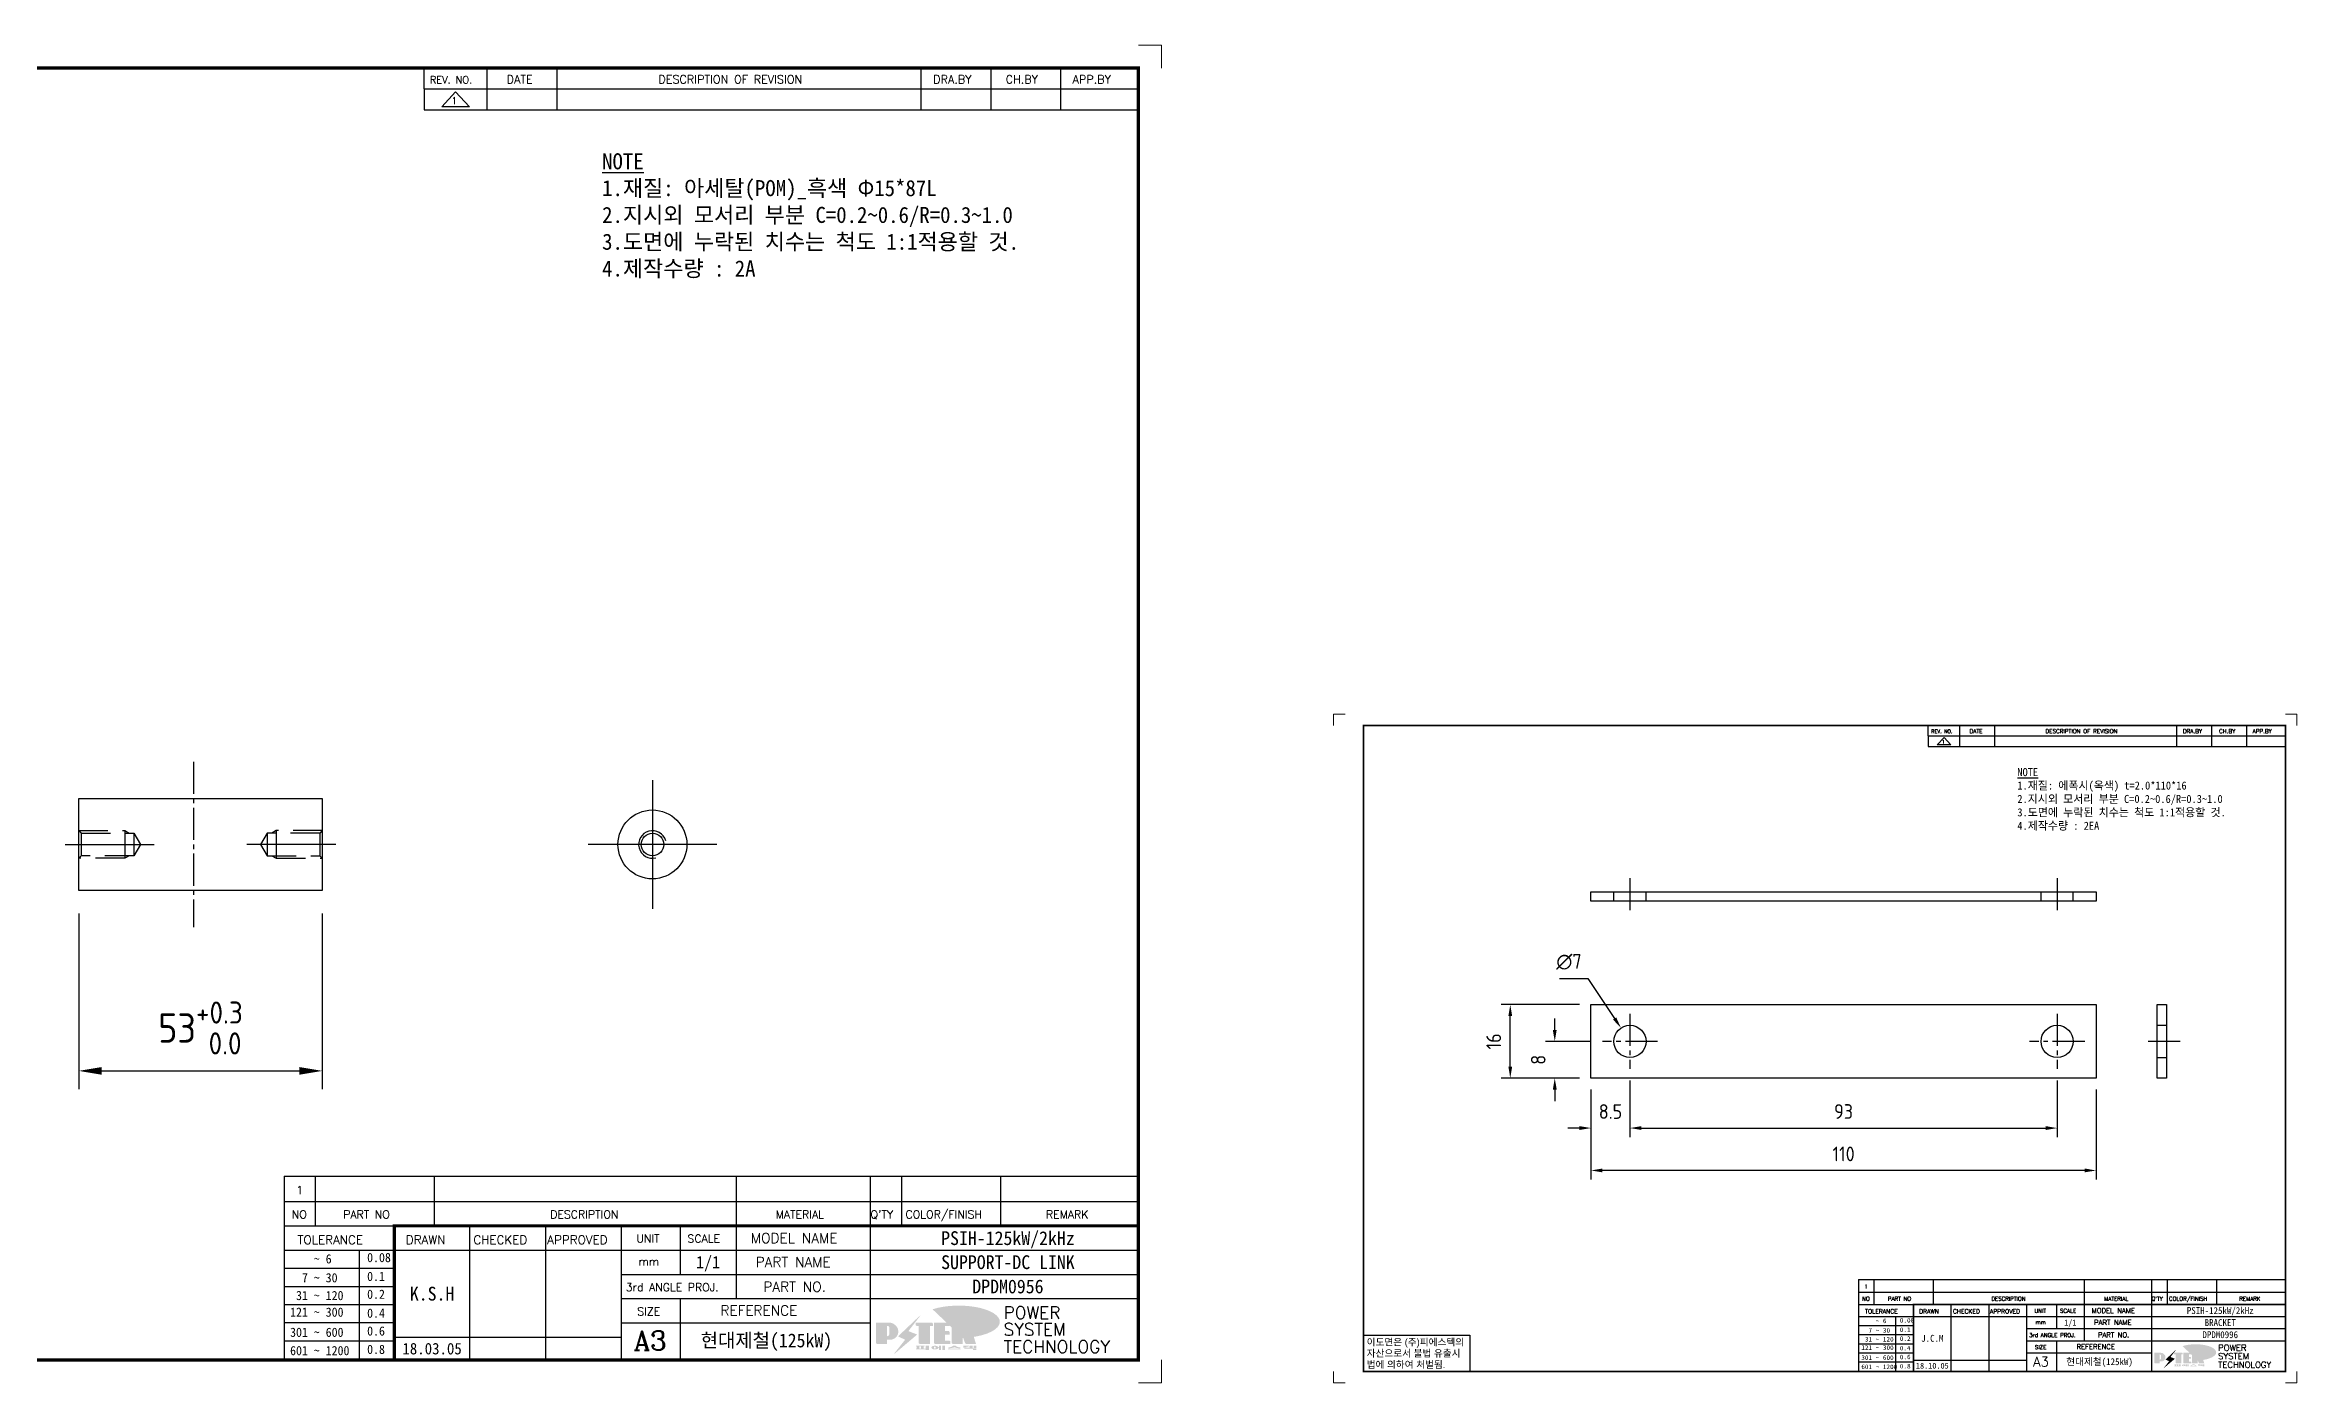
# Model space of a CAD drawing. Header units: millimetres. Extents: x 352 to 10586, y 0 to 3040.
# Drawn here: x 6634.4 to 7124.7, y 2120.7 to 2412 of the extents above; entities that cross this region are included whole.
import ezdxf
from ezdxf.enums import TextEntityAlignment as Align

# ---------------------------------------------------------------- set-up
doc = ezdxf.new("R2010")
doc.units = ezdxf.units.MM
for name, pattern in [('CENTER', [50.8, 31.75, -6.35, 6.35, -6.35]), ('CENTER1', [10, 7, -1, 1, -1]), ('HIDDEN', [9.525, 6.35, -3.175]), ('HIDDEN2', [4.7625, 3.175, -1.5875])]:
    doc.linetypes.add(name, pattern=pattern)
for name, color, linetype in [('CENTER', 1, 'CENTER'), ('FORMAT-1', 7, 'Continuous'), ('HIDDEN', 2, 'HIDDEN'), ('line', 3, 'Continuous'), ('THIN', 3, 'Continuous')]:
    doc.layers.add(name, color=color, linetype=linetype)
doc.styles.add('h1', font='')
doc.styles.add('HAN', font='')
doc.styles.add('RC', font='ROMANC.SHX')
doc.styles.add('ROMANT', font='romant')
doc.styles.add('RT', font='ROMANT.SHX', dxfattribs={"oblique": 15})
doc.styles.get("Standard").update_dxf_attribs({"font": 'ISOCP.SHX', "bigfont": 'WHGTXT.SHX'})
doc.styles.get('h1').set_extended_font_data('New Gulim')
doc.styles.get('HAN').set_extended_font_data('GulimChe')
doc.dimstyles.new('PS-1', dxfattribs={"dimtxt": 3.2, "dimasz": 2.5, "dimexe": 2, "dimexo": 2.5, "dimgap": 2, "dimtad": 1, "dimtoh": 1, "dimrnd": 0.05, "dimzin": 12, "dimdsep": 46, "dimtxsty": 'Standard', "dimcen": 0, "dimclrt": 2, "dimazin": 3, "dimtfac": 1, "dimtofl": 0, "dimtmove": 0, "dimatfit": 3, "dimfxl": 0, "dimtolj": 1, "dimtzin": 0, "dimarcsym": 0})
doc.dimstyles.new('PS-2', dxfattribs={"dimscale": 2, "dimtxt": 3.2, "dimasz": 2.5, "dimexe": 2, "dimexo": 2.5, "dimgap": 2, "dimtad": 1, "dimtoh": 1, "dimrnd": 0.05, "dimzin": 12, "dimdsep": 46, "dimtxsty": 'Standard', "dimcen": 0, "dimclrt": 2, "dimazin": 3, "dimtfac": 1, "dimtofl": 0, "dimtmove": 0, "dimatfit": 3, "dimfxl": 0, "dimtolj": 1, "dimtzin": 0, "dimarcsym": 0})

# ---------------------------------------------------------------- blocks, each defined once
blk = doc.blocks.new('t3')
for p, q in [((0, 15.88), (46.25, 15.88)), ((0, 15.88), (0, 0)), ((46.25, 15.88), (46.25, 0)), ((0, 0), (46.25, 0))]:
    blk.add_line(p, q)
at = {"color": 1, "style": 'h1'}
for s, p in [('자산으로서 불법 유출시', (1.4, 6.41)), ('이도면은 (주)피에스텍의', (1.4, 11.29)), ('법에 의하여 처벌됨.', (1.4, 1.52))]:
    blk.add_text(s, height=3, dxfattribs=at).set_placement(p)
blk = doc.blocks.new('new LOGO')
at = {"layer": 'line'}
h = blk.add_hatch(color=250, dxfattribs=at)
h.paths.add_polyline_path([(44.5, 69.4), (46.6, 69.4, -0.129793), (52, 68, 0.221832), (43.6, 71.9), (41.5, 71.9), (41.5, 27.9), (43.6, 27.9, 0.02048), (44.5, 28)], flags=17)
h.paths.add_polyline_path([(44.5, 13.9), (57.3, 13.9, 0.72362), (77.1, 73.9, -0.679777), (54.3, 16.4), (41.5, 16.4), (41.5, -0.1), (3, -0.1), (3, -2.6), (44.5, -2.6)])
h.paths.add_polyline_path([(117.9, 14.2), (71.5, -44.4), (77.1, -39.6), (120.8, 15.6), (92, 28.9), (173.3, 106), (177.5, 111.4), (89.1, 27.6)])
h.paths.add_polyline_path([(162.7, 71.9), (162.7, 69.4), (172.5, 69.4), (172.5, 71.9)], flags=17)
h.paths.add_polyline_path([(217.7, 69.4), (230.5, 69.4), (230.5, 80.4), (227.5, 80.4), (227.5, 71.9), (214.7, 71.9), (214.7, -0.1), (175.5, -0.1), (175.5, -2.6), (217.7, -2.6)])
h.paths.add_polyline_path([(297.8, 46.6), (294.8, 46.6), (294.8, 37.4), (276, 37.4), (276, 10.9), (279, 10.9), (279, 34.9), (297.8, 34.9)])
h.paths.add_polyline_path([(300, 8.4), (297, 8.4), (297, -0.1), (237.5, -0.1), (237.5, -2.6), (300, -2.6)])
h.paths.add_polyline_path([(297.8, 80.4), (294.8, 80.4), (294.8, 71.9), (276, 71.9), (276, 49.1), (279, 49.1), (279, 69.4), (297.8, 69.4)])
h.paths.add_polyline_path([(350.2, 80.4), (347.2, 80.4), (347.2, 61.6), (350.2, 63.5)])
h.paths.add_polyline_path([(350.2, 26.7), (347.2, 35.2), (347.2, -0.1), (308.5, -0.1), (308.5, -2.6), (350.2, -2.6)])
h.paths.add_polyline_path([(402.7, 80.4), (396.5, 80.4), (379.6, 66.8), (400.5, -0.1), (361.8, -0.1), (362.7, -2.6), (403.5, -2.6), (382.6, 64.3)])
blk.add_hatch(color=5, dxfattribs=at).paths.add_polyline_path([(166.3, 35), (131, 49), (180.4, 112.7), (92, 28.9), (120.8, 15.6), (74.4, -43)])
h = blk.add_hatch(color=253, dxfattribs=at)
edge = h.paths.add_edge_path()
edge.add_ellipse((333.9, 86.4), major_axis=(-165.9, 0), ratio=0.39426, start_angle=111.51268, end_angle=334.46902)
edge.add_ellipse((314.1, 81.2), major_axis=(-153.7, 0), ratio=0.40699, start_angle=121.30662, end_angle=327.74369, ccw=False)
edge.add_line((394, 27.8), (394.7, 25.6))
h = blk.add_hatch(color=1, dxfattribs=at)
h.paths.add_polyline_path([(41.5, 16.4), (54.3, 16.4, 1), (54.3, 82.9), (0, 82.9), (0, -0.1), (41.5, -0.1)])
h.paths.add_polyline_path([(41.5, 27.9), (41.5, 71.9), (43.6, 71.9, -0.414214), (54.6, 60.9), (54.6, 38.9, -0.414214), (43.6, 27.9)], flags=16)
h.paths.add_polyline_path([(214.7, 71.9), (227.5, 71.9), (227.5, 82.9), (159.7, 82.9), (159.7, 71.9), (172.5, 71.9), (172.5, -0.1), (214.7, -0.1)])
h.paths.add_polyline_path([(276, 37.4), (294.8, 37.4), (294.8, 49.1), (276, 49.1), (276, 71.9), (294.8, 71.9), (294.8, 82.9), (234.5, 82.9), (234.5, -0.1), (297, -0.1), (297, 10.9), (276, 10.9)])
h.paths.add_polyline_path([(347.2, 35.2), (359.7, -0.1), (400.5, -0.1), (379.6, 66.8), (399.7, 82.9), (380.6, 82.9), (347.2, 61.6), (347.2, 82.9), (305.5, 82.9), (305.5, -0.1), (347.2, -0.1)])
h = blk.add_hatch(color=250, dxfattribs=at)
edge = h.paths.add_edge_path()
edge.add_ellipse((237.8, -17.6), major_axis=(-14.3, 0), ratio=0.526336, start_angle=192.2456, end_angle=269.07481)
edge.add_line((238.1, -10.1), (237.6, -10.1))
edge.add_ellipse((237.8, -17.6), major_axis=(-14.3, 0), ratio=0.526336, start_angle=270.92519, end_angle=449.07481)
edge.add_line((237.6, -25.1), (238.1, -25.1))
edge.add_ellipse((237.8, -17.6), major_axis=(-14.3, 0), ratio=0.526336, start_angle=450.92519, end_angle=527.7544)
edge.add_line((251.7, -19.2), (254.1, -19.2))
edge.add_line((254.1, -19.2), (254.1, -27.1))
edge.add_line((254.1, -27.1), (263.1, -27.1))
edge.add_line((263.1, -27.1), (263.1, -10.1))
edge.add_line((263.1, -10.1), (254.1, -10.1))
edge.add_line((254.1, -10.1), (254.1, -16))
edge.add_line((254.1, -16), (251.7, -16))
h.paths.add_polyline_path([(241, -16.4), (241, -18.7, -1), (234.4, -18.7), (234.4, -16.4, -1)], flags=16)
h.paths.add_polyline_path([(278.2, -10.1), (268.1, -10.1), (268.1, -27.1), (278.2, -27.1)])
h.paths.add_polyline_path([(310.3, -10.1), (310.3, -11.1, -0.157169), (289.3, -17.5), (294, -19.9, 0.128407), (316.3, -15.9, 0.128407), (338.6, -19.9), (343.3, -17.5, -0.157169), (322.2, -11.1), (322.2, -10.1)])
h.paths.add_polyline_path([(342.1, -25.1), (342.1, -22.3), (290.4, -22.3), (290.4, -25.1)])
h.paths.add_polyline_path([(352, -10.1), (352, -16.2, 0.414214), (354, -18.2), (378.7, -18.2), (378.7, -19.6), (390.2, -19.6), (390.2, -10.1), (378.7, -10.1), (378.7, -13.6), (374.7, -13.6), (374.7, -15.1), (378.7, -15.1), (378.7, -16.2), (364.7, -16.2), (364.7, -15.1), (371.2, -15.1), (371.2, -13.6), (364.7, -13.6), (364.7, -12.6), (374.7, -12.6), (374.7, -10.1)])
h.paths.add_polyline_path([(393.8, -10.1), (393.8, -19.6), (405, -19.6), (405, -10.1)])
h.paths.add_polyline_path([(405, -27.1), (405, -20.9), (356.8, -20.9), (356.8, -23), (391.8, -23), (391.8, -27.1)])
h.paths.add_polyline_path([(200.4, -10.1), (200.4, -22.3), (193.2, -22.3), (193.2, -12.6), (196.6, -12.6), (196.6, -10.1), (161, -10.1), (161, -12.6), (164.5, -12.6), (164.5, -22.3), (161, -22.3), (161, -25.1), (200.4, -25.1), (200.4, -27.1), (213.9, -27.1), (213.9, -10.1)])
h.paths.add_polyline_path([(182, -12.6), (175.6, -12.6), (175.6, -22.3), (182, -22.3)], flags=17)
blk = doc.blocks.new('format-3')
at = {"color": 3, "lineweight": 9}
for p, q in [((0, 286.3), (0, 291.3)), ((5, 291.3), (0, 291.3)), ((414.5, 291.3), (419.5, 291.3)), ((419.5, 286.3), (419.5, 291.3)), ((0, 5), (0, 0)), ((419.5, 5), (419.5, 0)), ((5, 0), (0, 0)), ((414.5, 0), (419.5, 0))]:
    blk.add_line(p, q, dxfattribs=at)
at = {"color": 180}
for p, q in [((258.97, 281.75), (258.97, 286.3)), ((272.71, 281.75), (272.71, 286.3)), ((287.94, 281.75), (287.94, 286.3)), ((367.22, 281.75), (367.22, 286.3)), ((382.45, 281.75), (382.45, 286.3)), ((397.61, 281.75), (397.61, 286.3)), ((258.97, 281.75), (414.5, 281.75)), ((228.5, 39.49), (228.5, 5)), ((228.5, 39.49), (414.5, 39.49)), ((235.29, 39.49), (235.29, 34.21)), ((261.24, 34.21), (261.24, 39.49)), ((326.9, 39.49), (326.9, 34.21)), ((356.11, 39.49), (356.11, 34.21)), ((362.93, 39.49), (362.93, 34.21)), ((384.48, 39.49), (384.48, 34.21)), ((228.5, 34.21), (252.48, 34.21)), ((268.96, 5), (268.96, 34.21)), ((285.45, 5), (285.45, 34.21)), ((301.94, 5), (301.94, 34.21)), ((314.72, 34.21), (314.72, 23.65)), ((326.9, 34.21), (326.9, 18.37)), ((356.11, 34.21), (356.11, 5)), ((228.5, 28.93), (252.48, 28.93)), ((228.5, 24.98), (252.48, 24.98)), ((244.89, 5.23), (244.89, 28.93)), ((252.48, 28.93), (414.5, 28.93)), ((228.5, 21.03), (252.48, 21.03)), ((301.94, 23.65), (414.5, 23.65)), ((228.5, 17.08), (252.48, 17.08)), ((301.94, 18.37), (414.5, 18.37)), ((314.72, 18.37), (314.72, 5)), ((228.5, 13.13), (252.48, 13.13)), ((252.48, 9.95), (301.94, 9.95)), ((301.94, 13.09), (356.11, 13.09)), ((228.5, 9.18), (252.48, 9.18))]:
    blk.add_line(p, q, dxfattribs=at)
at = {"const_width": 0.7}
blk.add_lwpolyline([(252.48, 5), (252.48, 34.21), (414.5, 34.21)], dxfattribs=at)
at = {"layer": 'FORMAT-1', "const_width": 0.7}
blk.add_lwpolyline([(13, 5), (13, 286.3), (414.5, 286.3), (414.5, 5)], close=True, dxfattribs=at)
blk.add_blockref('t3', (13, 5))
at = {"xscale": 0.05400000000000027, "yscale": 0.05400000000000027, "zscale": 0.05400000000000027}
blk.add_blockref('new LOGO', (357.35, 8.65), dxfattribs=at)
at = {"color": 2}
for s, height, style, p in [('REV. NO.', 1.56, 'RC', (260.23, 282.95)), ('DATE', 1.788, 'RC', (276.95, 282.94)), ('DESCRIPTION OF REVISION', 1.7875, 'RC', (309.98, 282.94)), ('DRA.BY', 1.788, 'RC', (369.83, 282.94)), ('CH.BY', 1.788, 'RC', (385.59, 282.94)), ('APP.BY', 1.788, 'RC', (400.18, 282.94)), ('NO', 1.742, 'RC', (230.16, 35.83)), ('PART NO', 1.742, 'RC', (241.36, 35.83)), ('DESCRIPTION', 1.7424, 'RC', (286.43, 35.83)), ('MATERIAL', 1.742, 'RC', (335.52, 35.83)), ("Q'TY", 1.742, 'RC', (356.17, 35.83)), ('COLOR/FINISH', 1.7424, 'RC', (363.8, 35.83)), ('REMARK', 1.742, 'RC', (394.37, 35.83)), (' TOLERANCE', 1.9, 'RC', (230.11, 30.22)), ('DRAWN', 1.9, 'RC', (255, 30.22)), ('CHECKED', 1.9, 'RC', (269.71, 30.22)), ('APPROVED', 1.9, 'RC', (285.8, 30.22)), ('UNIT', 1.742, 'RC', (305.19, 30.55)), ('SCALE', 1.742, 'RC', (316.32, 30.55)), ('MODEL NAME', 2.178, 'RC', (330.12, 30.46)), ('    ~ 6', 2, 'HAN', (229.8, 26.03)), ('0.08', 2, 'HAN', (246.57, 26.31)), ('mm', 1.742, 'RC', (305.67, 25.56)), ('PART NAME', 2.178, 'RC', (331.17, 25.24)), (' 31 ~ 120', 2, 'HAN', (229.8, 18.04)), ('  7 ~ 30', 2, 'HAN', (229.8, 21.91)), ('0.1', 2, 'HAN', (246.57, 22.2)), ('0.2', 2, 'HAN', (246.57, 18.32)), ('3rd ANGLE PROJ.', 1.7424, 'RC', (302.87, 19.97)), ('PART NO.', 2.178, 'RC', (332.84, 19.85)), ('121 ~ 300', 2, 'HAN', (229.8, 14.42)), ('0.4', 2, 'HAN', (246.57, 14.2)), ('SIZE', 1.742, 'RC', (305.39, 14.71)), ('REFERENCE', 2.178, 'RC', (323.52, 14.69)), ('301 ~ 600', 2, 'HAN', (229.8, 10.04)), ('0.6', 2, 'HAN', (246.57, 10.32)), ('601 ~ 1200', 2, 'HAN', (229.8, 6.05)), ('0.8', 2, 'HAN', (246.57, 6.33))]:
    blk.add_text(s, height=height, dxfattribs=dict(at, style=style)).set_placement(p)
at = {"style": 'ROMANT'}
for s, p in [('POWER', (385.15, 13.96)), ('SYSTEM', (385.15, 10.31)), ('TECHNOLOGY', (385.15, 6.56))]:
    blk.add_text(s, height=2.7, dxfattribs=at).set_placement(p)
at = {"color": 2, "lineweight": 25, "style": 'RC'}
blk.add_text('A3', height=4.182, dxfattribs=at).set_placement((304.61, 7.14))
at = {"style": 'HAN'}
for tag, height, p in [('MODEL-NAME', 3, (386.1, 31.53)), ('SCALE', 2.7, (320.81, 26.29)), ('PART-NAME', 3, (386.1, 26.29)), ('DRA-BY', 3, (260.72, 19.44)), ('CH-BY', 3, (277.21, 19.44)), ('APP-BY', 3, (293.7, 19.44)), ('PART-NO', 3, (386.1, 21.01)), ('관련업체', 3, (333.52, 9.26)), ('DRA-DATE', 2.5, (260.72, 7.47)), ('CH-DATE', 2.5, (277.21, 7.47)), ('APP-DATE', 2.5, (293.7, 7.47))]:
    blk.add_attdef(tag, text='', height=height, dxfattribs=at).set_placement(p, align=Align.MIDDLE_CENTER)
blk = doc.blocks.new('no3')
at = {"color": 180}
for p, q in [((0, 5.5), (0, 0)), ((0, 5.5), (186, 5.5)), ((6.79, 5.5), (6.79, 0)), ((32.74, 0.11), (32.74, 5.5)), ((98.4, 5.5), (98.4, 0)), ((127.61, 5.5), (127.61, 0)), ((134.43, 5.5), (134.43, 0)), ((155.98, 5.5), (155.98, 0))]:
    blk.add_line(p, q, dxfattribs=at)
at = {"color": 2, "style": 'RT', "oblique": 15}
blk.add_attdef('NO', text='', height=1.74, dxfattribs=at).set_placement((3.38, 2.51), align=Align.MIDDLE_CENTER)
at = {"color": 2, "style": 'HAN'}
for tag, p in [('PART-NO', (19.76, 2.75)), ('MATERIAL', (111.38, 2.75)), ("Q'TY", (131.02, 2.75)), ('COLOR/FINISH', (145.2, 2.75)), ('REMARK', (170.76, 2.75))]:
    blk.add_attdef(tag, text='', height=2.9, dxfattribs=at).set_placement(p, align=Align.MIDDLE_CENTER)
blk.add_attdef('DESCRIPTION', text='', height=2.9, dxfattribs=at).set_placement((34.51, 2.75), align=Align.MIDDLE_LEFT)
blk = doc.blocks.new('re3')
at = {"color": 180}
for p, q in [((0, 0), (0, -4.55)), ((0, -4.55), (155.53, -4.55)), ((6.87, -0.64), (3.86, -3.91)), ((9.88, -3.91), (3.86, -3.91)), ((6.87, -0.64), (9.88, -3.91)), ((13.74, -4.55), (13.74, 0)), ((28.97, -4.55), (28.97, 0)), ((108.25, -4.55), (108.25, 0)), ((123.49, -4.55), (123.49, 0)), ((138.64, -4.55), (138.64, 0))]:
    blk.add_line(p, q, dxfattribs=at)
at = {"color": 2, "style": 'RC', "oblique": 15}
blk.add_attdef('REV.NO', text='', height=1.56, dxfattribs=at).set_placement((6.59, -2.56), align=Align.MIDDLE_CENTER)
blk.add_attdef('-1', text='', height=1.56, dxfattribs=at).set_placement((9.37, -1.66), align=Align.MIDDLE_LEFT)
at = {"color": 2, "style": 'HAN'}
for tag, p in [('REV.-DATE', (21.36, -2.28)), ('DRA.BY', (115.87, -2.28)), ('CH.BY', (131.07, -2.28)), ('APP.BY', (147.09, -2.28))]:
    blk.add_attdef(tag, text='', height=2.5, dxfattribs=at).set_placement(p, align=Align.MIDDLE_CENTER)
blk.add_attdef('DESCRIPTION-OF-REVISION', text='', height=2.5, dxfattribs=at).set_placement((31.61, -2.28), align=Align.MIDDLE_LEFT)
blk = doc.blocks.new('*D646')
at = {"color": 0, "lineweight": -2}
for p, q in [((6641.73, 2222.94), (6641.73, 2184.64)), ((6694.73, 2222.94), (6694.73, 2184.64)), ((6646.73, 2188.64), (6689.73, 2188.64))]:
    blk.add_line(p, q, dxfattribs=at)
at = {"color": 0}
for points in [[(6646.73, 2189.47), (6646.73, 2187.8), (6641.73, 2188.64)], [(6689.73, 2189.47), (6689.73, 2187.8), (6694.73, 2188.64)]]:
    blk.add_solid(points, dxfattribs=at)
at = {"layer": 'Defpoints', "color": 0}
for p in [(6641.73, 2227.94), (6694.73, 2227.94), (6694.73, 2188.64)]:
    blk.add_point(p, dxfattribs=at)
at = {"color": 2, "insert": (6668.23, 2197.98), "char_height": 6.4, "attachment_point": 5}
blk.add_mtext('\\A1;53{\\H4.800000;\\S+0.3^  0.0;}', dxfattribs=at)
blk = doc.blocks.new('*D649')
at = {"color": 0, "lineweight": -2}
for p, q in [((6970.97, 2184.56), (6970.97, 2164.96)), ((7080.97, 2184.56), (7080.97, 2164.96)), ((7078.47, 2166.96), (6973.47, 2166.96))]:
    blk.add_line(p, q, dxfattribs=at)
at = {"color": 0}
for points in [[(6973.47, 2167.38), (6973.47, 2166.55), (6970.97, 2166.96)], [(7078.47, 2167.38), (7078.47, 2166.55), (7080.97, 2166.96)]]:
    blk.add_solid(points, dxfattribs=at)
at = {"layer": 'Defpoints', "color": 0}
for p in [(6970.97, 2187.06, 0), (7080.97, 2187.06, 0), (6970.97, 2166.96)]:
    blk.add_point(p, dxfattribs=at)
at = {"color": 2, "insert": (7025.97, 2170.56), "char_height": 3.2, "attachment_point": 5}
blk.add_mtext('\\A1;110', dxfattribs=at)
blk = doc.blocks.new('*D650')
at = {"color": 0, "lineweight": -2}
for p, q in [((6970.97, 2184.56), (6970.97, 2174.19)), ((6979.47, 2186.56), (6979.47, 2174.19)), ((6968.47, 2176.19), (6965.97, 2176.19)), ((6981.97, 2176.19), (6984.47, 2176.19))]:
    blk.add_line(p, q, dxfattribs=at)
at = {"color": 0}
for points in [[(6968.47, 2176.61), (6968.47, 2175.77), (6970.97, 2176.19)], [(6981.97, 2176.61), (6981.97, 2175.77), (6979.47, 2176.19)]]:
    blk.add_solid(points, dxfattribs=at)
at = {"layer": 'Defpoints', "color": 0}
for p in [(6970.97, 2187.06, 0), (6979.47, 2189.06, 0), (6979.47, 2176.19)]:
    blk.add_point(p, dxfattribs=at)
at = {"color": 2, "insert": (6975.22, 2179.79), "char_height": 3.2, "attachment_point": 5}
blk.add_mtext('\\A1;8.5', dxfattribs=at)
blk = doc.blocks.new('*D651')
at = {"color": 0, "lineweight": -2}
for p, q in [((6979.47, 2186.56), (6979.47, 2174.19)), ((7072.47, 2186.56), (7072.47, 2174.19)), ((6981.97, 2176.19), (7069.97, 2176.19))]:
    blk.add_line(p, q, dxfattribs=at)
at = {"color": 0}
for points in [[(6981.97, 2176.61), (6981.97, 2175.77), (6979.47, 2176.19)], [(7069.97, 2176.61), (7069.97, 2175.77), (7072.47, 2176.19)]]:
    blk.add_solid(points, dxfattribs=at)
at = {"layer": 'Defpoints', "color": 0}
for p in [(6979.47, 2189.06, 0), (7072.47, 2189.06, 0), (7072.47, 2176.19)]:
    blk.add_point(p, dxfattribs=at)
at = {"color": 2, "insert": (7025.97, 2179.79), "char_height": 3.2, "attachment_point": 5}
blk.add_mtext('\\A1;93', dxfattribs=at)
blk = doc.blocks.new('*D652')
at = {"color": 0, "lineweight": -2}
for p, q in [((6963.09, 2197.56), (6963.09, 2200.06)), ((6970.97, 2195.06), (6961.09, 2195.06)), ((6968.47, 2187.06), (6961.09, 2187.06)), ((6963.09, 2184.56), (6963.09, 2182.06))]:
    blk.add_line(p, q, dxfattribs=at)
at = {"color": 0}
for points in [[(6962.67, 2197.56), (6963.51, 2197.56), (6963.09, 2195.06)], [(6962.67, 2184.56), (6963.51, 2184.56), (6963.09, 2187.06)]]:
    blk.add_solid(points, dxfattribs=at)
at = {"layer": 'Defpoints', "color": 0}
for p in [(6963.09, 2195.06), (6973.47, 2195.06, 0), (6970.97, 2187.06, 0)]:
    blk.add_point(p, dxfattribs=at)
at = {"color": 2, "insert": (6959.49, 2191.06), "char_height": 3.2, "attachment_point": 5, "rotation": 90}
blk.add_mtext('\\A1;8', dxfattribs=at)
blk = doc.blocks.new('*D653')
at = {"color": 0, "lineweight": -2}
for p, q in [((6968.47, 2203.06), (6951.4, 2203.06)), ((6953.4, 2189.56), (6953.4, 2200.56)), ((6968.47, 2187.06), (6951.4, 2187.06))]:
    blk.add_line(p, q, dxfattribs=at)
at = {"color": 0}
for points in [[(6952.99, 2200.56), (6953.82, 2200.56), (6953.4, 2203.06)], [(6952.99, 2189.56), (6953.82, 2189.56), (6953.4, 2187.06)]]:
    blk.add_solid(points, dxfattribs=at)
at = {"layer": 'Defpoints', "color": 0}
for p in [(6953.4, 2203.06), (6970.97, 2203.06, 0), (6970.97, 2187.06, 0)]:
    blk.add_point(p, dxfattribs=at)
at = {"color": 2, "insert": (6949.8, 2195.06), "char_height": 3.2, "attachment_point": 5, "rotation": 90}
blk.add_mtext('\\A1;16', dxfattribs=at)
blk = doc.blocks.new('*D654')
at = {"color": 0, "lineweight": -2, "ltscale": 10}
for p, q in [((6964.1, 2208.78), (6970.26, 2208.78)), ((6970.26, 2208.78), (6976.12, 2200.04))]:
    blk.add_line(p, q, dxfattribs=at)
at = {"color": 0, "ltscale": 10}
blk.add_solid([(6976.47, 2200.27), (6975.78, 2199.81), (6977.52, 2197.96)], dxfattribs=at)
at = {"layer": 'Defpoints', "color": 0, "ltscale": 10}
for p in [(6977.52, 2197.96, 0), (6981.42, 2192.15, 0)]:
    blk.add_point(p, dxfattribs=at)
at = {"color": 2, "ltscale": 10, "insert": (6966.18, 2212.38), "char_height": 3.2, "attachment_point": 5}
blk.add_mtext('\\A1;∅7', dxfattribs=at)

msp = doc.modelspace()

# ---------------------------------------------------------------- linework, layer by layer
at = {"color": 1, "linetype": 'CENTER1'}
for p, q in [((6666.726, 2255.944, 0.001), (6666.726, 2219.944, 0.001)), ((6979.466, 2230.626, 0.001), (6979.466, 2222.626, 0.001)), ((7072.466, 2230.626, 0.001), (7072.466, 2222.626, 0.001)), ((6979.466, 2201.058, 0.001), (6979.466, 2189.058, 0.001)), ((7072.466, 2201.058, 0.001), (7072.466, 2189.058, 0.001)), ((6985.466, 2195.058, 0.001), (6973.466, 2195.058, 0.001)), ((7078.466, 2195.058, 0.001), (7066.466, 2195.058, 0.001)), ((7099.257, 2195.058, 0.001), (7091.257, 2195.058, 0.001))]:
    msp.add_line(p, q, dxfattribs=at)
at = {"color": 4}
for p, q in [((6641.726, 2227.944, 0.001), (6641.726, 2247.944, 0.001)), ((6641.726, 2247.944, 0.001), (6694.726, 2247.944, 0.001)), ((6694.726, 2247.944, 0.001), (6694.726, 2227.944, 0.001)), ((6694.726, 2227.944, 0.001), (6641.726, 2227.944, 0.001))]:
    msp.add_line(p, q, dxfattribs=at)
at = {"color": 2, "linetype": 'HIDDEN2'}
for p, q in [((6975.966, 2225.626, 0.001), (6975.966, 2227.626, 0.001)), ((6982.966, 2225.626, 0.001), (6982.966, 2227.626, 0.001)), ((7068.966, 2225.626, 0.001), (7068.966, 2227.626, 0.001)), ((7075.966, 2225.626, 0.001), (7075.966, 2227.626, 0.001)), ((7094.257, 2198.558, 0.001), (7096.257, 2198.558, 0.001)), ((7094.257, 2191.558, 0.001), (7096.257, 2191.558, 0.001))]:
    msp.add_line(p, q, dxfattribs=at)
at = {"color": 4, "ltscale": 10, "elevation": 0.001}
for points in [[(6970.966, 2225.626), (6970.966, 2227.626), (7080.966, 2227.626), (7080.966, 2225.626)], [(6970.966, 2203.058), (7080.966, 2203.058), (7080.966, 2187.058), (6970.966, 2187.058)], [(7094.257, 2203.058), (7096.257, 2203.058), (7096.257, 2187.058), (7094.257, 2187.058)]]:
    msp.add_lwpolyline(points, close=True, dxfattribs=at)
at = {"color": 4}
msp.add_circle((6766.622, 2237.944, 0.001), 7.5, dxfattribs=at)
msp.add_circle((6766.622, 2237.944, 0.001), 2.459)
at = {"color": 4, "ltscale": 10}
for centre in [(6979.466, 2195.058, 0.001), (7072.466, 2195.058, 0.001)]:
    msp.add_circle(centre, 3.5, dxfattribs=at)
at = {"layer": 'CENTER'}
for p, q in [((6766.622, 2251.944, 0.001), (6766.622, 2223.944, 0.001)), ((6638.726, 2237.944, 0.001), (6658.146, 2237.944, 0.001)), ((6697.726, 2237.944, 0.001), (6678.307, 2237.944, 0.001)), ((6780.622, 2237.944, 0.001), (6752.622, 2237.944, 0.001))]:
    msp.add_line(p, q, dxfattribs=at)
at = {"layer": 'HIDDEN'}
for p, q in [((6651.726, 2240.944, 0.001), (6651.726, 2234.944, 0.001)), ((6684.726, 2240.944, 0.001), (6684.726, 2234.944, 0.001)), ((6653.726, 2240.403, 0.001), (6653.726, 2235.485, 0.001)), ((6682.726, 2240.403, 0.001), (6682.726, 2235.485, 0.001))]:
    msp.add_line(p, q, dxfattribs=at)
at = {"layer": 'HIDDEN', "elevation": 0.001}
for points in [[(6641.726, 2240.944), (6651.726, 2240.944), (6652.664, 2240.403)], [(6641.726, 2240.944), (6642.268, 2240.403), (6642.268, 2235.485), (6641.726, 2234.944)], [(6694.726, 2240.944), (6684.726, 2240.944), (6683.789, 2240.403)], [(6694.726, 2240.944), (6694.185, 2240.403), (6694.185, 2235.485), (6694.726, 2234.944)], [(6642.268, 2240.403), (6653.726, 2240.403), (6655.146, 2237.944), (6653.726, 2235.485), (6642.268, 2235.485)], [(6694.185, 2240.403), (6682.726, 2240.403), (6681.307, 2237.944), (6682.726, 2235.485), (6694.185, 2235.485)], [(6652.664, 2235.485), (6651.726, 2234.944), (6641.726, 2234.944)], [(6683.789, 2235.485), (6684.726, 2234.944), (6694.726, 2234.944)]]:
    msp.add_lwpolyline(points, dxfattribs=at)
at = {"layer": 'THIN'}
msp.add_arc((6766.622, 2237.944, 0.001), 3, 15, 285, dxfattribs=at)

# ---------------------------------------------------------------- block references
ref = msp.add_blockref('format-3', (6457.933, 2120.692, 0.001))
ref.add_attrib('DRA-DATE', '18.03.05', dxfattribs={"height": 2.5, "style": 'HAN'}).set_placement((6718.653, 2128.167, 0.001), align=Align.MIDDLE_CENTER)
ref.add_attrib('DRA-BY', 'K.S.H', dxfattribs={"height": 3, "style": 'HAN'}).set_placement((6718.653, 2140.134, 0.001), align=Align.MIDDLE_CENTER)
ref.add_attrib('MODEL-NAME', 'PSIH-125kW/2kHz', dxfattribs={"height": 3, "style": 'HAN'}).set_placement((6844.028, 2152.217, 0.001), align=Align.MIDDLE_CENTER)
ref.add_attrib('PART-NAME', 'SUPPORT-DC LINK', dxfattribs={"height": 3, "style": 'HAN'}).set_placement((6844.028, 2146.986, 0.001), align=Align.MIDDLE_CENTER)
ref.add_attrib('PART-NO', 'DPDM0956', dxfattribs={"lineweight": 35, "height": 3, "style": 'HAN'}).set_placement((6844.028, 2141.706, 0.001), align=Align.MIDDLE_CENTER)
ref.add_attrib('SCALE', '1/1', dxfattribs={"height": 2.7, "style": 'HAN'}).set_placement((6778.741, 2146.986, 0.001), align=Align.MIDDLE_CENTER)
ref.add_attrib('관련업체', '현대제철(125kW)', dxfattribs={"height": 3, "style": 'HAN'}).set_placement((6791.456, 2129.955, 0.001), align=Align.MIDDLE_CENTER)
ref = msp.add_blockref('re3', (6716.899, 2402.442, 0.001))
ref.add_attrib('REV.NO', '1', dxfattribs={"color": 2, "height": 1.56, "style": 'RC'}).set_placement((6723.487, 2399.885, 0.001), align=Align.MIDDLE_CENTER)
ref = msp.add_blockref('format-3', (6914.937, 2120.692, 0.001), dxfattribs=dict(xscale=0.5, yscale=0.5, zscale=0.5))
ref.add_attrib('DRA-DATE', '18.10.05', dxfattribs={"height": 1.25, "style": 'HAN'}).set_placement((7045.297, 2124.43, 0.001), align=Align.MIDDLE_CENTER)
ref.add_attrib('DRA-BY', 'J.C.M', dxfattribs={"height": 1.5, "style": 'HAN'}).set_placement((7045.297, 2130.413, 0.001), align=Align.MIDDLE_CENTER)
ref.add_attrib('MODEL-NAME', 'PSIH-125kW/2kHz', dxfattribs={"height": 1.5, "style": 'HAN'}).set_placement((7107.985, 2136.455, 0.001), align=Align.MIDDLE_CENTER)
ref.add_attrib('PART-NAME', 'BRACKET', dxfattribs={"height": 1.5, "style": 'HAN'}).set_placement((7107.985, 2133.839, 0.001), align=Align.MIDDLE_CENTER)
ref.add_attrib('PART-NO', 'DPDM0996', dxfattribs={"lineweight": 35, "height": 1.5, "style": 'HAN'}).set_placement((7107.985, 2131.199, 0.001), align=Align.MIDDLE_CENTER)
ref.add_attrib('SCALE', '1/1', dxfattribs={"height": 1.35, "style": 'HAN'}).set_placement((7075.341, 2133.839, 0.001), align=Align.MIDDLE_CENTER)
ref.add_attrib('관련업체', '현대제철(125kW)', dxfattribs={"height": 1.5, "style": 'HAN'}).set_placement((7081.699, 2125.323, 0.001), align=Align.MIDDLE_CENTER)
ref = msp.add_blockref('re3', (7044.42, 2261.567, 0.001), dxfattribs=dict(xscale=0.5, yscale=0.5, zscale=0.5))
ref.add_attrib('REV.NO', '1', dxfattribs={"color": 2, "height": 0.78, "style": 'RC'}).set_placement((7047.715, 2260.288, 0.001), align=Align.MIDDLE_CENTER)
ref = msp.add_blockref('no3', (6686.433, 2160.186, 0.001))
ref.add_attrib('NO', '1', dxfattribs={"color": 2, "height": 1.74, "style": 'RT'}).set_placement((6689.817, 2162.693, 0.001), align=Align.MIDDLE_CENTER)
ref = msp.add_blockref('no3', (7029.187, 2140.439, 0.001), dxfattribs=dict(xscale=0.5, yscale=0.5, zscale=0.5))
ref.add_attrib('NO', '1', dxfattribs={"color": 2, "height": 0.87, "style": 'RT'}).set_placement((7030.88, 2141.693, 0.001), align=Align.MIDDLE_CENTER)

# ---------------------------------------------------------------- texts
at = {"color": 2, "attachment_point": 1, "style": 'HAN'}
for s, insert, char_height in [('{\\LNOTE\\P}1.재질: 아세탈(POM)_흑색 Φ15*87L\\P2.지시외 모서리 부분 C=0.2~0.6/R=0.3~1.0\\P3.도면에 누락된 치수는 척도 1:1적용할 것.\\P{\\C1;4.제작수량 : 2A}', (6755.674, 2388.428, 0.001), 3.5), ('{\\LNOTE\\P}1.재질: 에폭시(옥색) t=2.0*110*16\\P2.지시외 모서리 부분 C=0.2~0.6/R=0.3~1.0\\P3.도면에 누락된 치수는 척도 1:1적용할 것.\\P{\\C1;4.제작수량 : 2EA}', (7063.808, 2254.56, 0.001), 1.75)]:
    msp.add_mtext_dynamic_manual_height_columns(s, width=1067.17541, gutter_width=769.295, heights=[0], dxfattribs=dict(at, insert=insert, char_height=char_height))

# ---------------------------------------------------------------- dimensions: what is measured, and where the dimension line sits
dim = msp.add_linear_dim(base=(6694.726, 2188.635, 0.001), p1=(6641.726, 2227.944, 0.001), p2=(6694.726, 2227.944, 0.001), dimstyle='PS-2', override={"dimgap": 2, "dimtol": 1, "dimlim": 0, "dimtp": 0.3, "dimtm": 0, "dimtfac": 0.75, "dimtdec": 1})
dim.commit()
dim.dimension.update_dxf_attribs({"geometry": '*D646', "text_midpoint": (6668.226, 2197.976, 0.001)})
at = {"color": 0, "ltscale": 10}
dim = msp.add_diameter_dim_2p(p1=(6981.416, 2192.151, 0.001), p2=(6977.516, 2197.964, 0.001), dimstyle='PS-1', dxfattribs=at)
dim.commit()
dim.dimension.update_dxf_attribs({"geometry": '*D654', "text_midpoint": (6966.18, 2208.779, 0.001), "dimtype": 163})
for base, p2, picture, middle in [((6953.402, 2203.058, 0.001), (6970.966, 2203.058, 0.001), '*D653', (6949.802, 2195.058, 0.001)), ((6963.089, 2195.058, 0.001), (6973.466, 2195.058, 0.001), '*D652', (6959.489, 2191.058, 0.001))]:
    dim = msp.add_linear_dim(base=base, p1=(6970.966, 2187.058, 0.001), p2=p2, angle=90, dimstyle='PS-1')
    dim.commit()
    dim.dimension.update_dxf_attribs({"geometry": picture, "text_midpoint": middle})
dim = msp.add_linear_dim(base=(6979.466, 2176.191, 0.001), p1=(6970.966, 2187.058, 0.001), p2=(6979.466, 2189.058, 0.001), dimstyle='PS-1')
dim.commit()
dim.dimension.update_dxf_attribs({"geometry": '*D650', "text_midpoint": (6975.216, 2176.191, 0.001), "dimtype": 160})
for base, p1, p2, picture, middle in [((6970.966, 2166.962, 0.001), (7080.966, 2187.058, 0.001), (6970.966, 2187.058, 0.001), '*D649', (7025.966, 2170.562, 0.001)), ((7072.466, 2176.191, 0.001), (6979.466, 2189.058, 0.001), (7072.466, 2189.058, 0.001), '*D651', (7025.966, 2179.791, 0.001))]:
    dim = msp.add_linear_dim(base=base, p1=p1, p2=p2, dimstyle='PS-1')
    dim.commit()
    dim.dimension.update_dxf_attribs({"geometry": picture, "text_midpoint": middle})

doc.saveas('drawing.dxf')
